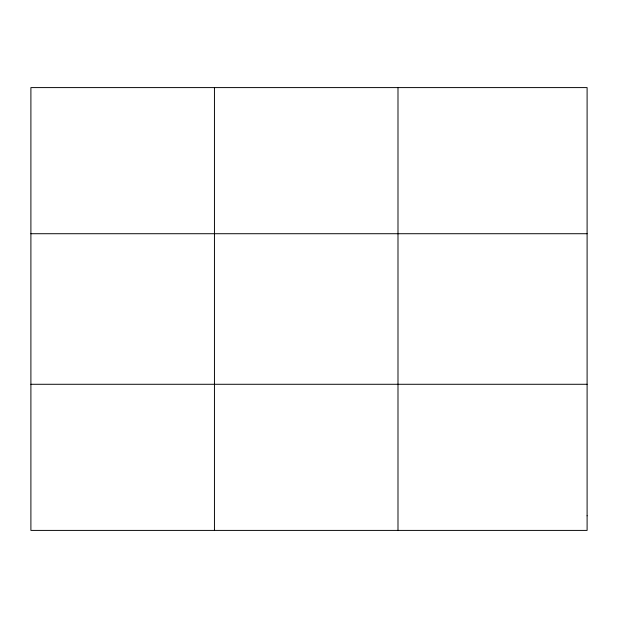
<?xml version="1.0" encoding="UTF-8"?>
<svg xmlns="http://www.w3.org/2000/svg" width="618" height="618" viewBox="0 0 618 618"><rect width="100%" height="100%" fill="white"/><g stroke="black" fill="none" stroke-linecap="round" stroke-linejoin="round"><path stroke-width="0.93" d="M214.446 530.406L214.446 87.594M397.992 530.406L397.992 87.594M30.9 233.72L587.1 233.72M30.9 384.28L587.1 384.28M587.1 515.798L587.1 530.406L30.9 530.406L30.9 87.594L587.1 87.594L587.1 515.798"/></g></svg>
